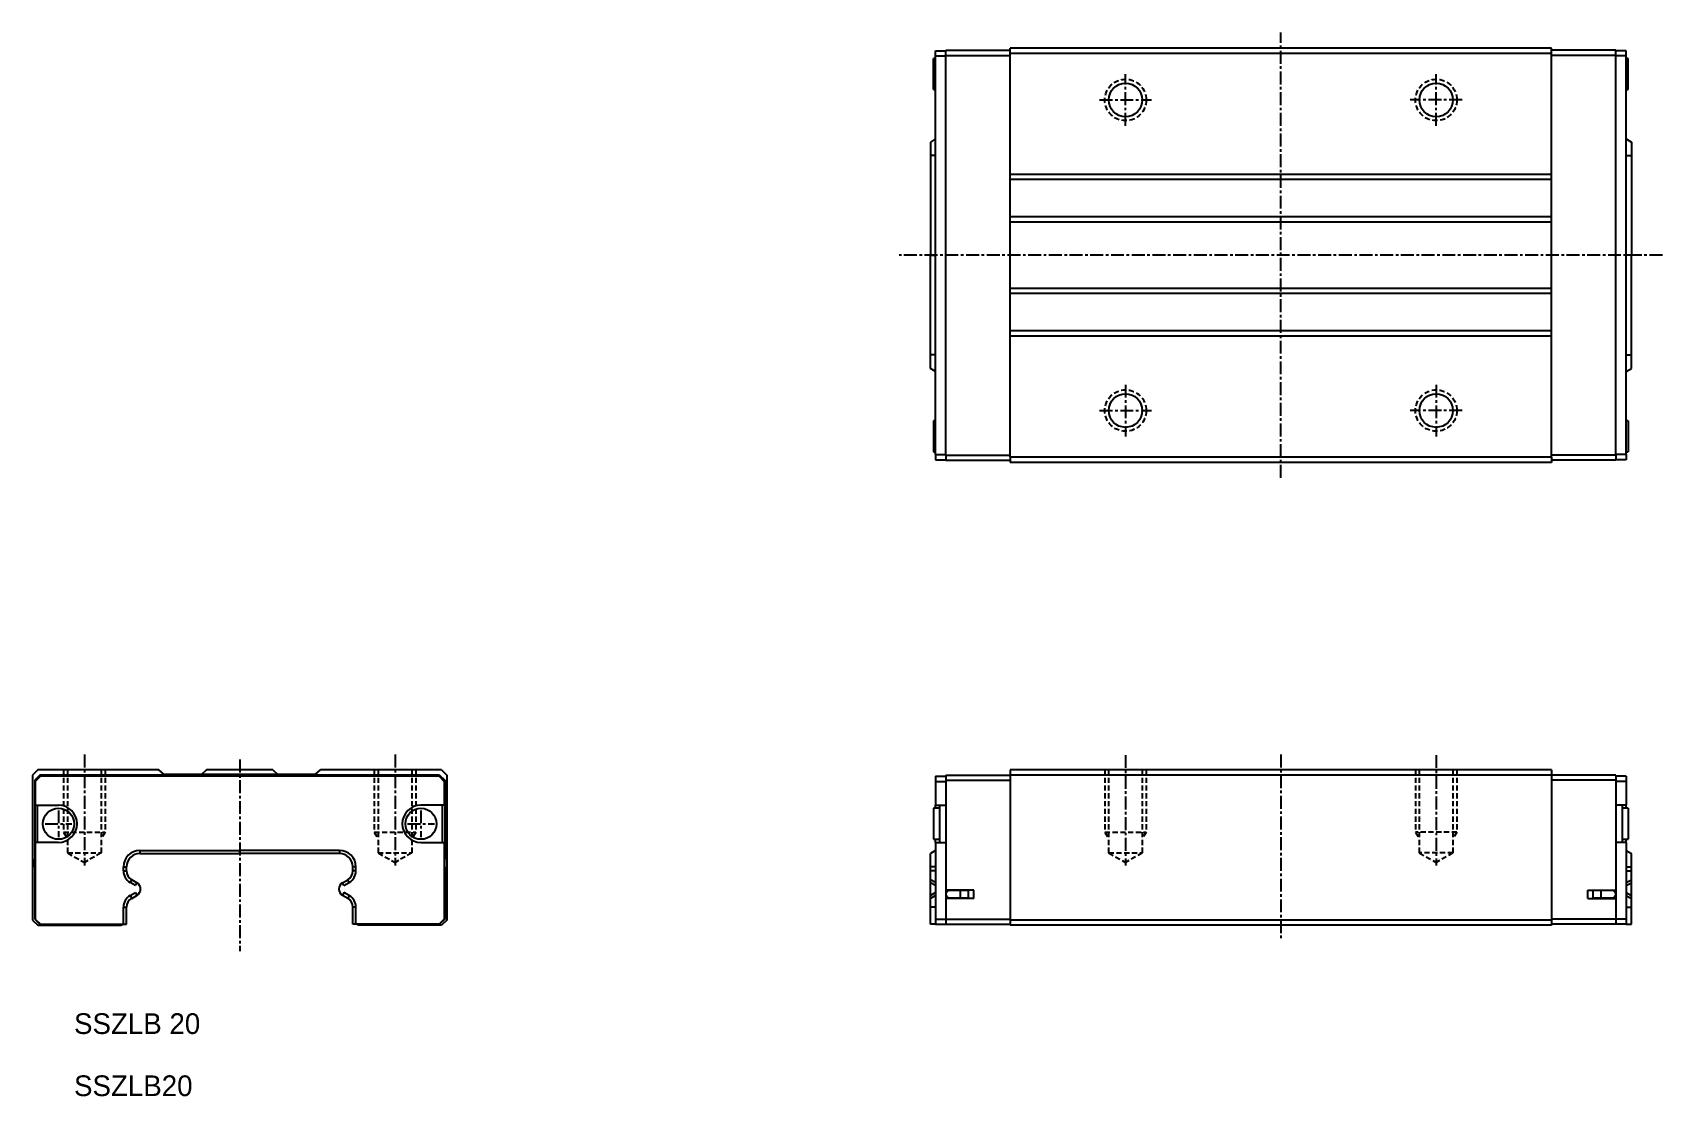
# Model space of a CAD drawing. Extents: x 6 to 163, y 10 to 113.
import ezdxf

# ---------------------------------------------------------------- set-up
doc = ezdxf.new("R2010")
doc.units = 0
doc.linetypes.add('CENTER', pattern=[2, 1.25, -0.25, 0.25, -0.25])
doc.linetypes.add('DASHED', pattern=[0.75, 0.5, -0.25])
doc.layers.get('0').update_dxf_attribs({"linetype": 'CONTINUOUS'})
doc.layers.add('CENTER', color=1, linetype='CENTER')

msp = doc.modelspace()

# ---------------------------------------------------------------- linework, layer by layer
at = {"color": 7, "linetype": 'CONTINUOUS'}
for p, q in [((93.2, 110.21), (93, 110.21)), ((93, 107.21), (93, 110.21)), ((93.2, 110.46), (93.2, 110.96)), ((93.2, 110.96), (94.2, 110.96)), ((93.2, 71.96), (93.2, 110.46)), ((93.2, 110.46), (94.2, 110.46)), ((94.2, 111.01), (100.4, 111.01)), ((94.2, 110.51), (94.2, 111.01)), ((94.2, 71.91), (94.2, 110.51)), ((94.2, 110.51), (100.4, 110.51)), ((152.7, 111.21), (100.4, 111.21)), ((100.4, 110.71), (100.4, 111.21)), ((100.4, 71.71), (100.4, 110.71)), ((152.7, 110.71), (100.4, 110.71)), ((152.7, 110.71), (152.7, 111.21)), ((158.9, 111.01), (152.7, 111.01)), ((152.7, 71.71), (152.7, 110.71)), ((158.9, 110.51), (152.7, 110.51)), ((158.9, 110.51), (158.9, 111.01)), ((159.9, 110.96), (158.9, 110.96)), ((158.9, 71.91), (158.9, 110.51)), ((159.9, 110.46), (158.9, 110.46)), ((159.9, 110.46), (159.9, 110.96)), ((159.9, 71.96), (159.9, 110.46)), ((160.1, 110.21), (159.9, 110.21)), ((160.1, 107.21), (160.1, 110.21)), ((93, 107.21), (93.2, 107.21)), ((159.9, 107.21), (160.1, 107.21)), ((93.2, 102.44), (92.7, 102.14)), ((159.9, 102.44), (160.4, 102.14)), ((92.7, 102.14), (92.7, 100.84)), ((92.7, 100.84), (92.7, 91.21)), ((93.2, 100.84), (92.7, 100.84)), ((159.9, 100.84), (160.4, 100.84)), ((160.4, 102.14), (160.4, 100.84)), ((160.4, 100.84), (160.4, 91.21)), ((152.7, 99.01), (100.4, 99.01)), ((152.7, 98.51), (100.4, 98.51)), ((152.7, 94.91), (100.4, 94.91)), ((152.7, 94.41), (100.4, 94.41)), ((92.7, 81.58), (92.7, 91.21)), ((92.7, 91.21), (93.2, 91.21)), ((160.4, 91.21), (159.9, 91.21)), ((160.4, 81.58), (160.4, 91.21)), ((152.7, 88.01), (100.4, 88.01)), ((152.7, 87.51), (100.4, 87.51)), ((152.7, 83.91), (100.4, 83.91)), ((152.7, 83.41), (100.4, 83.41)), ((93.2, 81.58), (92.7, 81.58)), ((92.7, 80.28), (92.7, 81.58)), ((93.2, 79.98), (92.7, 80.28)), ((159.9, 81.58), (160.4, 81.58)), ((159.9, 79.98), (160.4, 80.28)), ((160.4, 80.28), (160.4, 81.58)), ((93.2, 75.21), (93, 75.21)), ((93, 75.21), (93, 72.21)), ((160.1, 75.21), (159.9, 75.21)), ((160.1, 75.21), (160.1, 72.21)), ((93, 72.21), (93.2, 72.21)), ((93.2, 71.96), (93.2, 71.46)), ((93.2, 71.96), (94.2, 71.96)), ((93.2, 71.46), (94.2, 71.46)), ((94.2, 71.91), (100.4, 71.91)), ((94.2, 71.91), (94.2, 71.41)), ((94.2, 71.41), (100.4, 71.41)), ((152.7, 71.71), (100.4, 71.71)), ((100.4, 71.71), (100.4, 71.21)), ((152.7, 71.21), (100.4, 71.21)), ((158.9, 71.91), (152.7, 71.91)), ((152.7, 71.71), (152.7, 71.21)), ((158.9, 71.41), (152.7, 71.41)), ((159.9, 71.96), (158.9, 71.96)), ((158.9, 71.91), (158.9, 71.41)), ((159.9, 71.46), (158.9, 71.46)), ((159.9, 72.21), (160.1, 72.21)), ((159.9, 71.96), (159.9, 71.46)), ((6.5, 41.5), (6, 41)), ((6, 41), (6, 27)), ((6.7, 41), (6.2, 40.5)), ((18.2, 41.5), (6.5, 41.5)), ((45.3, 41), (6.7, 41)), ((18.7, 41.05), (18.2, 41.5)), ((33.3, 41.05), (18.7, 41.05)), ((22.8, 41.5), (22.3, 41.05)), ((29.2, 41.5), (22.8, 41.5)), ((29.2, 41.5), (29.7, 41.05)), ((33.3, 41.05), (33.8, 41.5)), ((45.5, 41.5), (33.8, 41.5)), ((45.3, 41), (45.8, 40.5)), ((45.5, 41.5), (46, 41)), ((46, 41), (46, 27)), ((94.2, 41), (100.4, 41)), ((94.2, 41), (94.2, 40.5)), ((152.7, 41.5), (100.4, 41.5)), ((100.4, 41.5), (100.4, 41)), ((152.7, 41), (100.4, 41)), ((100.4, 41), (100.4, 27)), ((152.7, 41.5), (152.7, 41)), ((152.7, 41), (152.7, 27)), ((158.9, 41), (152.7, 41)), ((158.9, 41), (158.9, 40.5)), ((6.2, 40.5), (6.2, 32.9)), ((6.75, 40.9), (6.25, 40.4)), ((6.25, 40.4), (6.25, 38.1)), ((45.25, 40.9), (6.75, 40.9)), ((45.25, 40.9), (45.75, 40.4)), ((45.75, 40.4), (45.75, 38.1)), ((45.8, 40.5), (45.8, 32.9)), ((93.2, 40.9), (93.2, 40.4)), ((93.2, 40.9), (94.2, 40.9)), ((93.2, 40.4), (93.2, 38.1)), ((93.2, 40.4), (94.2, 40.4)), ((94.2, 40.5), (100.4, 40.5)), ((94.2, 40.5), (94.2, 29.9)), ((158.9, 40.5), (152.7, 40.5)), ((159.9, 40.9), (158.9, 40.9)), ((158.9, 40.5), (158.9, 29.9)), ((159.9, 40.4), (158.9, 40.4)), ((159.9, 40.9), (159.9, 40.4)), ((159.9, 40.4), (159.9, 38.1)), ((6.25, 38.1), (8.5, 38.1)), ((6.45, 38.1), (6.45, 34.5)), ((45.75, 38.1), (43.5, 38.1)), ((45.55, 38.1), (45.55, 34.5)), ((93.6, 37.8), (93, 37.8)), ((93, 37.8), (93, 34.8)), ((93.2, 37.8), (93.2, 38.1)), ((93.2, 38.1), (94.2, 38.1)), ((93.6, 38.1), (93.6, 34.5)), ((159.9, 38.1), (158.9, 38.1)), ((159.5, 38.1), (159.5, 34.5)), ((160.1, 37.8), (159.5, 37.8)), ((159.9, 37.8), (159.9, 38.1)), ((160.1, 37.8), (160.1, 34.8)), ((93, 34.8), (93.6, 34.8)), ((93.2, 34.5), (93.2, 34.8)), ((159.5, 34.8), (160.1, 34.8)), ((159.9, 34.5), (159.9, 34.8)), ((6.25, 34.5), (6.25, 27.1)), ((8.5, 34.5), (6.25, 34.5)), ((16.37, 33.73), (26, 33.73)), ((16.37, 33.73), (16.37, 33.43)), ((16.37, 33.43), (26, 33.43)), ((35.63, 33.73), (26, 33.73)), ((26, 33.43), (26, 33.73)), ((35.63, 33.43), (26, 33.43)), ((35.63, 33.73), (35.63, 33.43)), ((43.5, 34.5), (45.75, 34.5)), ((45.75, 34.5), (45.75, 27.1)), ((93.2, 33.73), (92.7, 33.43)), ((92.7, 32.13), (92.7, 33.43)), ((93.2, 34.5), (93.2, 27.1)), ((93.2, 34.5), (94.2, 34.5)), ((159.9, 34.5), (158.9, 34.5)), ((159.9, 34.5), (159.9, 27.1)), ((159.9, 33.73), (160.4, 33.43)), ((160.4, 32.13), (160.4, 33.43)), ((6.2, 32.9), (6.25, 32.9)), ((6.2, 32.1), (6.2, 32.9)), ((6.2, 32.1), (6.2, 27.1)), ((6.2, 32.1), (6.25, 32.1)), ((14.77, 31.76), (14.77, 32.13)), ((14.77, 32.13), (15.07, 32.13)), ((14.77, 31.76), (15.07, 31.76)), ((15.07, 31.76), (15.07, 32.13)), ((37.23, 32.13), (36.93, 32.13)), ((36.93, 31.76), (36.93, 32.13)), ((37.23, 31.76), (36.93, 31.76)), ((37.23, 31.76), (37.23, 32.13)), ((45.8, 32.9), (45.75, 32.9)), ((45.8, 32.1), (45.75, 32.1)), ((45.8, 32.1), (45.8, 32.9)), ((45.8, 32.1), (45.8, 27.1)), ((92.7, 31.76), (92.7, 32.13)), ((93.2, 32.13), (92.7, 32.13)), ((93.2, 31.76), (92.7, 31.76)), ((92.7, 30.9), (92.7, 31.76)), ((159.9, 32.13), (160.4, 32.13)), ((159.9, 31.76), (160.4, 31.76)), ((160.4, 31.76), (160.4, 32.13)), ((160.4, 30.9), (160.4, 31.76)), ((15.42, 30.64), (15.57, 30.9)), ((15.93, 30.35), (15.42, 30.64)), ((16.08, 30.61), (15.57, 30.9)), ((15.93, 30.35), (16.08, 30.61)), ((35.92, 30.61), (36.43, 30.9)), ((36.07, 30.35), (35.92, 30.61)), ((36.07, 30.35), (36.58, 30.64)), ((36.58, 30.64), (36.43, 30.9)), ((92.7, 30.61), (92.7, 30.9)), ((93.2, 30.64), (92.7, 30.9)), ((92.7, 29.39), (92.7, 30.61)), ((93.2, 30.35), (92.7, 30.61)), ((159.9, 30.64), (160.4, 30.9)), ((159.9, 30.35), (160.4, 30.61)), ((160.4, 30.61), (160.4, 30.9)), ((160.4, 29.39), (160.4, 30.61)), ((15.42, 29.36), (15.93, 29.65)), ((15.42, 29.36), (15.57, 29.1)), ((15.57, 29.1), (16.08, 29.39)), ((15.93, 29.65), (16.08, 29.39)), ((36.07, 29.65), (35.92, 29.39)), ((36.43, 29.1), (35.92, 29.39)), ((36.58, 29.36), (36.07, 29.65)), ((36.58, 29.36), (36.43, 29.1)), ((93.2, 29.65), (92.7, 29.39)), ((92.7, 29.1), (92.7, 29.39)), ((93.2, 29.36), (92.7, 29.1)), ((92.7, 28.24), (92.7, 29.1)), ((96.9, 29.9), (94.2, 29.9)), ((94.2, 29.9), (94.2, 29.1)), ((94.2, 29.1), (94.2, 27.1)), ((96.9, 29.1), (94.2, 29.1)), ((95.6, 29.85), (94.55, 29.85)), ((95.6, 29.85), (94.55, 29.85)), ((94.55, 29.15), (95.6, 29.15)), ((94.55, 29.15), (95.6, 29.15)), ((95, 29.85), (95, 29.9)), ((95, 29.1), (95, 29.15)), ((95.46, 29.85), (95.46, 29.9)), ((95.46, 29.1), (95.46, 29.15)), ((95.6, 29.5), (95.6, 29.85)), ((96.4, 29.85), (95.6, 29.85)), ((96.4, 29.85), (95.6, 29.85)), ((95.6, 29.5), (95.6, 29.85)), ((95.6, 29.15), (95.6, 29.5)), ((95.6, 29.15), (95.6, 29.5)), ((95.6, 29.15), (96.4, 29.15)), ((95.6, 29.15), (96.4, 29.15)), ((96.4, 29.5), (96.4, 29.85)), ((96.4, 29.5), (96.4, 29.85)), ((96.4, 29.15), (96.4, 29.5)), ((96.4, 29.15), (96.4, 29.5)), ((96.9, 29.1), (96.9, 29.9)), ((156.2, 29.9), (158.9, 29.9)), ((156.2, 29.1), (156.2, 29.9)), ((156.2, 29.1), (158.9, 29.1)), ((157.5, 29.85), (156.7, 29.85)), ((156.7, 29.5), (156.7, 29.85)), ((156.7, 29.15), (156.7, 29.5)), ((156.7, 29.15), (157.5, 29.15)), ((158.55, 29.85), (157.5, 29.85)), ((157.5, 29.5), (157.5, 29.85)), ((157.5, 29.15), (157.5, 29.5)), ((157.5, 29.15), (158.55, 29.15)), ((157.64, 29.85), (157.64, 29.9)), ((157.64, 29.1), (157.64, 29.15)), ((158.1, 29.85), (158.1, 29.9)), ((158.1, 29.1), (158.1, 29.15)), ((158.9, 29.9), (158.9, 29.1)), ((158.9, 29.1), (158.9, 27.1)), ((159.9, 29.65), (160.4, 29.39)), ((159.9, 29.36), (160.4, 29.1)), ((160.4, 29.1), (160.4, 29.39)), ((160.4, 28.24), (160.4, 29.1)), ((6, 27), (6.5, 26.5)), ((6.2, 27.1), (6.7, 26.6)), ((6.25, 27.1), (6.75, 26.6)), ((14.77, 28.24), (15.07, 28.24)), ((14.77, 26.6), (14.77, 28.24)), ((15.07, 26.6), (15.07, 28.24)), ((37.23, 28.24), (36.93, 28.24)), ((36.93, 26.6), (36.93, 28.24)), ((37.23, 26.6), (37.23, 28.24)), ((45.75, 27.1), (45.25, 26.6)), ((45.8, 27.1), (45.3, 26.6)), ((46, 27), (45.5, 26.5)), ((92.7, 26.6), (92.7, 28.24)), ((93.2, 28.24), (92.7, 28.24)), ((93.2, 27.1), (93.2, 26.6)), ((93.2, 27.1), (94.2, 27.1)), ((94.2, 27.1), (100.4, 27.1)), ((94.2, 27.1), (94.2, 26.6)), ((152.7, 27), (100.4, 27)), ((100.4, 27), (100.4, 26.5)), ((158.9, 27.1), (152.7, 27.1)), ((152.7, 27), (152.7, 26.5)), ((158.9, 27.1), (158.9, 26.6)), ((159.9, 27.1), (158.9, 27.1)), ((159.9, 28.24), (160.4, 28.24)), ((159.9, 27.1), (159.9, 26.6)), ((160.4, 26.6), (160.4, 28.24)), ((6.5, 26.5), (14.53, 26.5)), ((6.7, 26.6), (6.75, 26.6)), ((6.75, 26.6), (14.77, 26.6)), ((14.53, 26.5), (14.74, 26.6)), ((14.77, 26.6), (15.07, 26.6)), ((37.23, 26.6), (36.93, 26.6)), ((45.25, 26.6), (37.23, 26.6)), ((37.47, 26.5), (37.26, 26.6)), ((45.5, 26.5), (37.47, 26.5)), ((45.3, 26.6), (45.25, 26.6)), ((93.2, 26.6), (92.7, 26.6)), ((93.2, 26.6), (94.2, 26.6)), ((94.2, 26.6), (100.4, 26.6)), ((152.7, 26.5), (100.4, 26.5)), ((158.9, 26.6), (152.7, 26.6)), ((159.9, 26.6), (158.9, 26.6)), ((159.9, 26.6), (160.4, 26.6))]:
    msp.add_line(p, q, dxfattribs=at)
at = {"color": 3, "linetype": 'DASHED'}
for p, q in [((9, 41.5), (9, 35.5)), ((9.37, 41.5), (9.37, 33.5)), ((12.62, 41.5), (12.62, 33.5)), ((13, 41.5), (13, 35.5)), ((39, 41.5), (39, 35.5)), ((39.37, 41.5), (39.37, 33.5)), ((42.62, 41.5), (42.62, 33.5)), ((43, 41.5), (43, 35.5)), ((109.55, 41.5), (109.55, 35.5)), ((109.92, 41.5), (109.92, 33.5)), ((113.17, 41.5), (113.17, 33.5)), ((113.55, 41.5), (113.55, 35.5)), ((139.55, 41.5), (139.55, 35.5)), ((139.92, 41.5), (139.92, 33.5)), ((143.17, 41.5), (143.17, 33.5)), ((143.55, 41.5), (143.55, 35.5)), ((9, 35.5), (13, 35.5)), ((9, 35.5), (9.37, 34.85)), ((13, 35.5), (12.62, 34.85)), ((39, 35.5), (43, 35.5)), ((39, 35.5), (39.37, 34.85)), ((43, 35.5), (42.62, 34.85)), ((109.55, 35.5), (109.92, 34.85)), ((109.55, 35.5), (113.55, 35.5)), ((113.55, 35.5), (113.17, 34.85)), ((139.55, 35.5), (139.92, 34.85)), ((143.55, 35.5), (139.55, 35.5)), ((143.55, 35.5), (143.17, 34.85)), ((9.37, 33.5), (12.62, 33.5)), ((9.37, 33.5), (11, 32.56)), ((12.62, 33.5), (11, 32.56)), ((39.37, 33.5), (42.62, 33.5)), ((39.37, 33.5), (41, 32.56)), ((42.62, 33.5), (41, 32.56)), ((109.92, 33.5), (113.17, 33.5)), ((109.92, 33.5), (111.55, 32.56)), ((113.17, 33.5), (111.55, 32.56)), ((143.17, 33.5), (139.92, 33.5)), ((139.92, 33.5), (141.55, 32.56)), ((143.17, 33.5), (141.55, 32.56))]:
    msp.add_line(p, q, dxfattribs=at)
for centre in [(111.55, 106.21), (141.55, 106.21), (111.55, 76.21), (141.55, 76.21)]:
    msp.add_circle(centre, 2, dxfattribs=at)
at = {"color": 7, "linetype": 'CONTINUOUS'}
for centre, radius in [((111.55, 106.21), 1.62), ((141.55, 106.21), 1.62), ((111.55, 76.21), 1.62), ((141.55, 76.21), 1.62), ((8.5, 36.3), 1.5), ((43.5, 36.3), 1.5)]:
    msp.add_circle(centre, radius, dxfattribs=at)
for centre, radius, start, end in [((8.5, 36.3), 1.8, 270, 90), ((43.5, 36.3), 1.8, 90, 270), ((16.37, 32.13), 1.6, 90.0008, 179.9992), ((16.37, 32.13), 1.3, 90, 180), ((35.63, 32.13), 1.6, 0.0008, 89.9992), ((35.63, 32.13), 1.3, 0, 90), ((16.07, 31.76), 1.3, 180, 240), ((16.07, 31.76), 1, 180, 240), ((35.93, 31.76), 1, 300, 0), ((35.93, 31.76), 1.3, 300, 0), ((15.73, 30), 0.7, 300, 60), ((36.27, 30), 0.7, 120, 240), ((16.07, 28.24), 1.3, 120, 180), ((16.07, 28.24), 1, 120, 180), ((35.93, 28.24), 1, 0, 60), ((35.93, 28.24), 1.3, 0, 60), ((94.55, 29.5), 0.35, 90, 180), ((94.55, 29.5), 0.35, 90, 180), ((94.55, 29.5), 0.35, 180, 270), ((94.55, 29.5), 0.35, 180, 270), ((158.55, 29.5), 0.35, 0, 90), ((158.55, 29.5), 0.35, 270, 0)]:
    msp.add_arc(centre, radius, start, end, dxfattribs=at)
at = {"layer": 'CENTER', "color": 1, "linetype": 'CENTER'}
for p, q in [((126.55, 69.71), (126.55, 112.71)), ((111.55, 103.71), (111.55, 108.71)), ((141.55, 103.71), (141.55, 108.71)), ((109.05, 106.21), (114.05, 106.21)), ((144.05, 106.21), (139.05, 106.21)), ((163.4, 91.21), (89.7, 91.21)), ((111.55, 78.71), (111.55, 73.71)), ((141.55, 78.71), (141.55, 73.71)), ((109.05, 76.21), (114.05, 76.21)), ((144.05, 76.21), (139.05, 76.21)), ((11, 43), (11, 32.26)), ((26, 42.5), (26, 24)), ((41, 43), (41, 32.26)), ((111.55, 42.94), (111.55, 32.26)), ((126.55, 43), (126.55, 25)), ((141.55, 42.94), (141.55, 32.26)), ((7.2, 36.3), (9.8, 36.3)), ((8.5, 37.6), (8.5, 35)), ((42.2, 36.3), (44.8, 36.3)), ((43.5, 37.6), (43.5, 35))]:
    msp.add_line(p, q, dxfattribs=at)

# ---------------------------------------------------------------- texts
at = {"color": 7, "linetype": 'CONTINUOUS'}
for s, p in [('SSZLB 20', (10, 16)), ('SSZLB20', (10, 10))]:
    msp.add_text(s, height=2, dxfattribs=at).set_placement(p)

doc.saveas('drawing.dxf')
